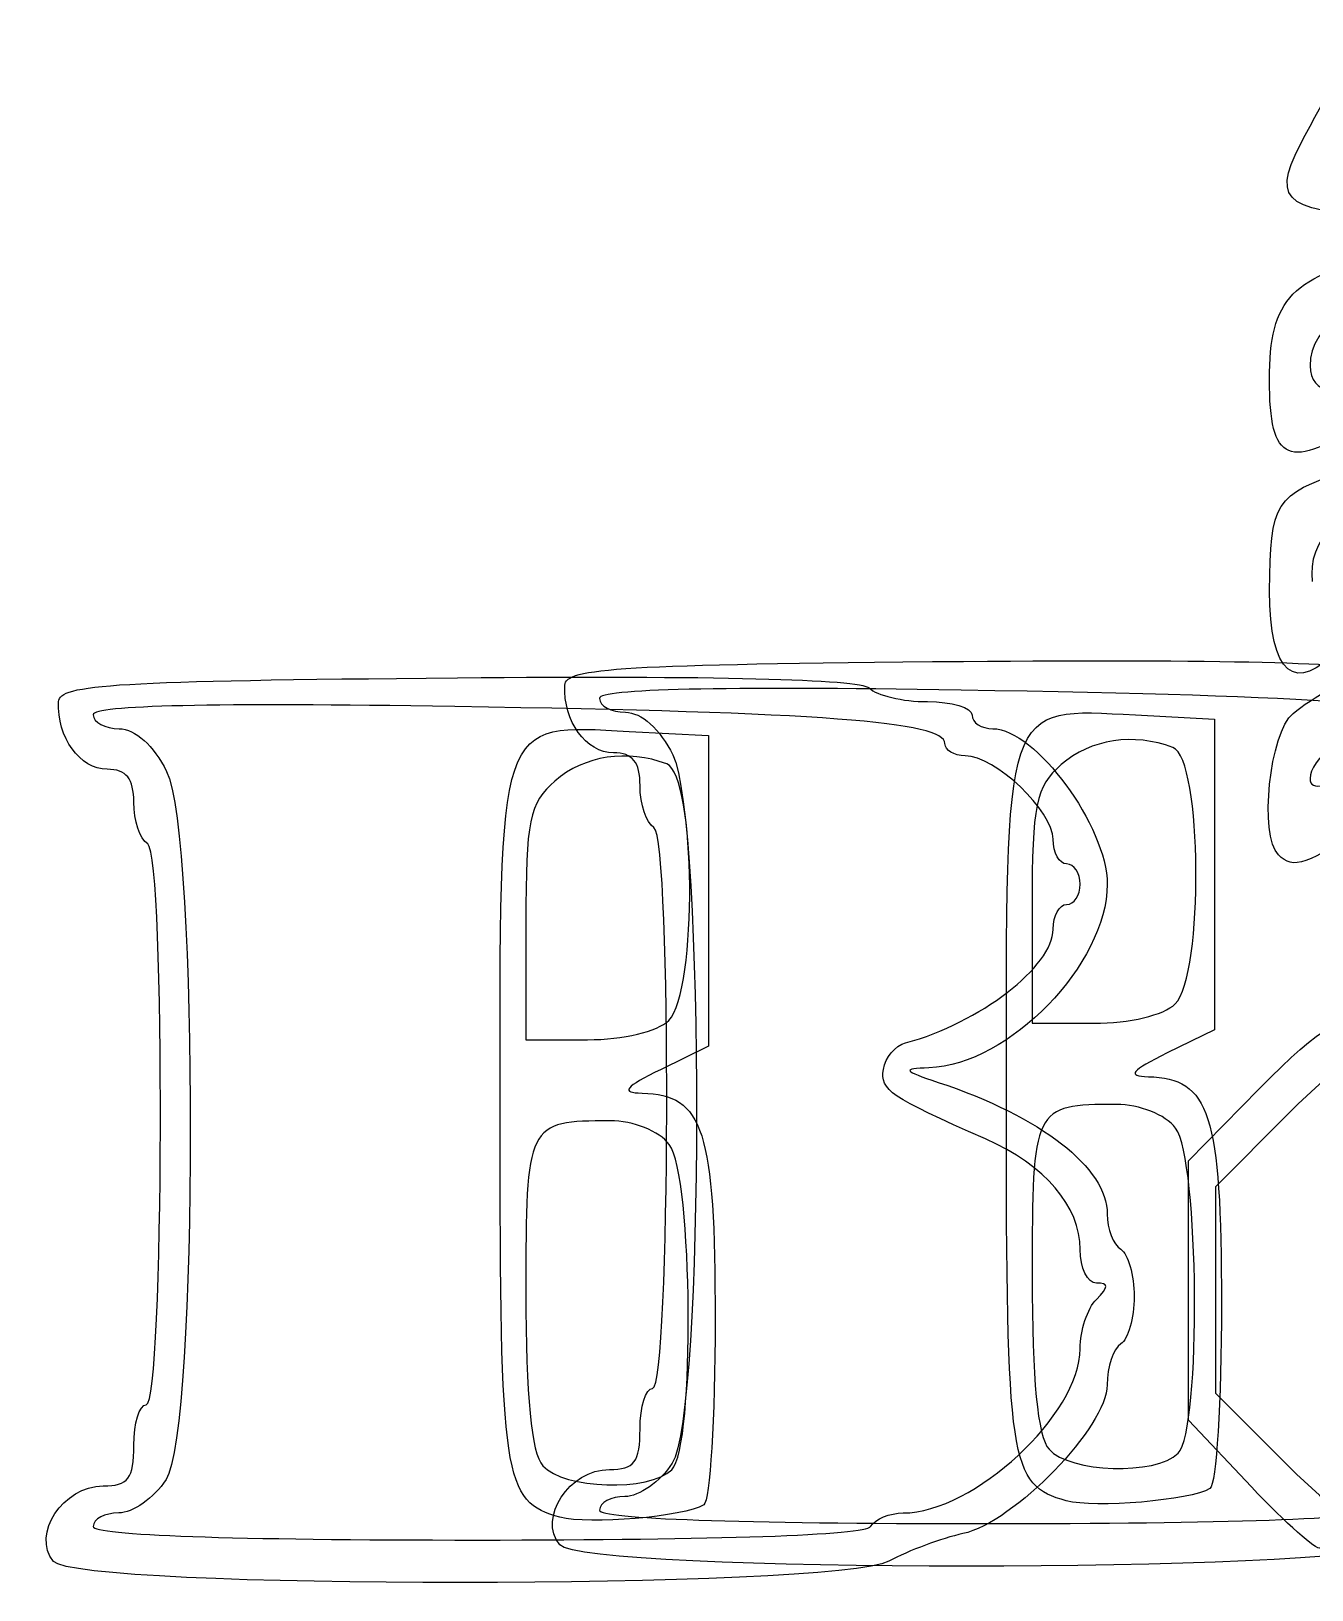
# Model space of a CAD drawing. Extents: x 2.03 to 5.39, y 7.1 to 8.91.
# Drawn here: x 2.0289 to 2.3446, y 7.8761 to 8.2604 of the extents above; entities that cross this region are included whole.
import ezdxf

# ---------------------------------------------------------------- set-up
doc = ezdxf.new("R2010")
doc.units = 0
doc.layers.add('Layer_1', color=7, linetype='CONTINUOUS')

msp = doc.modelspace()

# ---------------------------------------------------------------- linework, layer by layer
at = {"layer": 'Layer_1', "color": 7}
for p, q in [((2.301129, 8.091808), (2.32067, 8.090797)), ((2.32067, 8.090797), (2.32067, 8.052495)), ((2.176309, 8.08776), (2.19585, 8.086749)), ((2.19585, 8.086749), (2.19585, 8.048447)), ((2.336406, 8.057305), (2.336405, 8.057304)), ((2.32067, 8.052495), (2.32067, 8.014193)), ((2.19585, 8.048447), (2.19585, 8.010145)), ((2.275669, 8.044573), (2.275669, 8.015797)), ((2.150849, 8.040524), (2.150849, 8.011749)), ((2.310907, 8.020559), (2.310908, 8.020559)), ((2.186087, 8.016511), (2.186088, 8.016511)), ((2.275669, 8.015797), (2.290907, 8.015797)), ((2.150849, 8.011749), (2.166087, 8.011749)), ((2.32067, 8.014193), (2.309003, 8.008488)), ((2.19585, 8.010145), (2.184183, 8.00444)), ((2.314183, 7.981892), (2.331683, 7.999622)), ((2.338965, 7.993633), (2.320849, 7.975517)), ((2.314183, 7.949913), (2.314183, 7.981892)), ((2.320849, 7.975517), (2.320849, 7.950082)), ((2.314183, 7.917934), (2.314183, 7.949913)), ((2.320849, 7.950082), (2.320849, 7.924647)), ((2.320849, 7.924647), (2.338965, 7.906531)), ((2.329737, 7.901507), (2.314183, 7.917934)), ((2.31167, 7.909797), (2.31167, 7.909797)), ((2.18685, 7.905749), (2.18685, 7.905749)), ((2.284086, 7.898097), (2.284086, 7.898097)), ((2.159266, 7.894049), (2.159266, 7.894049)), ((2.23585, 7.891749), (2.23585, 7.891749)), ((2.15922, 7.8872), (2.15922, 7.887202)), ((2.0344, 7.883152), (2.0344, 7.883154))]:
    msp.add_line(p, q, dxfattribs=at)
for points in [[(2.341784, 8.232385), (2.34825, 8.244916), (2.354317, 8.254675), (2.359183, 8.260366)], [(2.36735, 8.215133), (2.338477, 8.215199), (2.334354, 8.217983), (2.341784, 8.232385)], [(2.334183, 8.17446), (2.334183, 8.19454), (2.339586, 8.20011), (2.364337, 8.205542)], [(2.379914, 8.199683), (2.355376, 8.195008), (2.344183, 8.188183), (2.344183, 8.177898)], [(2.344183, 8.177898), (2.344183, 8.170705), (2.352641, 8.169588), (2.355268, 8.176434)], [(2.357906, 8.164295), (2.33892, 8.151837), (2.334183, 8.153867), (2.334183, 8.17446)], [(2.334234, 8.122477), (2.334301, 8.144043), (2.335728, 8.146335), (2.352516, 8.151748)], [(2.365362, 8.146941), (2.352182, 8.144126), (2.343316, 8.134572), (2.344748, 8.12473)], [(2.351336, 8.108169), (2.340496, 8.096533), (2.334174, 8.101822), (2.334234, 8.122477)], [(2.340016, 8.092205), (2.349144, 8.099751), (2.375848, 8.111749), (2.383518, 8.111749)], [(2.160449, 8.09913), (2.160639, 8.103436), (2.174303, 8.104253), (2.258785, 8.105015)], [(2.258785, 8.105015), (2.321934, 8.105584), (2.358107, 8.104694), (2.360285, 8.102515)], [(2.395185, 8.105079), (2.37908, 8.105079), (2.344183, 8.085283), (2.344183, 8.076148)], [(2.035629, 8.095082), (2.035819, 8.099387), (2.049483, 8.100205), (2.133965, 8.100967)], [(2.133965, 8.100967), (2.197114, 8.101536), (2.233287, 8.100646), (2.235465, 8.098467)], [(2.172454, 8.082464), (2.165713, 8.082464), (2.16006, 8.090312), (2.160449, 8.09913)], [(2.25817, 8.097926), (2.198225, 8.098876), (2.169003, 8.098213), (2.169003, 8.095902)], [(2.169003, 8.095902), (2.169003, 8.094011), (2.171893, 8.092464), (2.175426, 8.092464)], [(2.235465, 8.098467), (2.237327, 8.096605), (2.2438, 8.095082), (2.24985, 8.095082)], [(2.379003, 8.088795), (2.379003, 8.094199), (2.348666, 8.096491), (2.25817, 8.097926)], [(2.269317, 7.996253), (2.26931, 8.096436), (2.268335, 8.093504), (2.301129, 8.091808)], [(2.047634, 8.078415), (2.040893, 8.078415), (2.03524, 8.086264), (2.035629, 8.095082)], [(2.13335, 8.093878), (2.073405, 8.094828), (2.044183, 8.094164), (2.044183, 8.091853)], [(2.044183, 8.091853), (2.044183, 8.089963), (2.047074, 8.088415), (2.050606, 8.088415)], [(2.254183, 8.084746), (2.254183, 8.090151), (2.223846, 8.092443), (2.13335, 8.093878)], [(2.144497, 7.992205), (2.144491, 8.092388), (2.143515, 8.089456), (2.176309, 8.08776)], [(2.175426, 8.092464), (2.179301, 8.092464), (2.183929, 8.088294), (2.187092, 8.081952)], [(2.24985, 8.095082), (2.2559, 8.095082), (2.26085, 8.093582), (2.26085, 8.091749)], [(2.336405, 8.057304), (2.331588, 8.062122), (2.334203, 8.087399), (2.340016, 8.092205)], [(2.050606, 8.088415), (2.054481, 8.088415), (2.059109, 8.084246), (2.062273, 8.077903)], [(2.26085, 8.091749), (2.26085, 8.089915), (2.263168, 8.088415), (2.266001, 8.088415)], [(2.266001, 8.088415), (2.27644, 8.088415), (2.294183, 8.064281), (2.294183, 8.050082)], [(2.259158, 8.081749), (2.256422, 8.081749), (2.254183, 8.083098), (2.254183, 8.084746)], [(2.310397, 8.083774), (2.30073, 8.087483), (2.290098, 8.085862), (2.282846, 8.079573)], [(2.185577, 8.079725), (2.17591, 8.083435), (2.165278, 8.081814), (2.158026, 8.075524)], [(2.179003, 8.074327), (2.179003, 8.080193), (2.177175, 8.082464), (2.172454, 8.082464)], [(2.187092, 8.081952), (2.19496, 8.06618), (2.194843, 7.919388), (2.186954, 7.907346)], [(2.28085, 8.061148), (2.28085, 8.068135), (2.266516, 8.081749), (2.259158, 8.081749)], [(2.310908, 8.020559), (2.318074, 8.027726), (2.317644, 8.080993), (2.310397, 8.083774)], [(2.054183, 8.070279), (2.054183, 8.076145), (2.052355, 8.078415), (2.047634, 8.078415)], [(2.062273, 8.077903), (2.070141, 8.062132), (2.070023, 7.91534), (2.062134, 7.903298)], [(2.186088, 8.016511), (2.193255, 8.023677), (2.192824, 8.076944), (2.185577, 8.079725)], [(2.282846, 8.079573), (2.276534, 8.074098), (2.275669, 8.069881), (2.275669, 8.044573)], [(2.344183, 8.076148), (2.344183, 8.072825), (2.348484, 8.073872), (2.35999, 8.079998)], [(2.158026, 8.075524), (2.151714, 8.07005), (2.150849, 8.065832), (2.150849, 8.040524)], [(2.182439, 8.064067), (2.180549, 8.065235), (2.179003, 8.069852), (2.179003, 8.074327)], [(2.057619, 8.060019), (2.055729, 8.061187), (2.054183, 8.065804), (2.054183, 8.070279)], [(2.358867, 8.065218), (2.343257, 8.054683), (2.34013, 8.053582), (2.336406, 8.057305)], [(2.182095, 7.925797), (2.186503, 7.925797), (2.186841, 8.061347), (2.182439, 8.064067)], [(2.284183, 8.055082), (2.28235, 8.055082), (2.28085, 8.057812), (2.28085, 8.061148)], [(2.057275, 7.921749), (2.061683, 7.921749), (2.062021, 8.057298), (2.057619, 8.060019)], [(2.287517, 8.050082), (2.287517, 8.052832), (2.286017, 8.055082), (2.284183, 8.055082)], [(2.294183, 8.050082), (2.294183, 8.030465), (2.269935, 8.005491), (2.250236, 8.004819)], [(2.284183, 8.045082), (2.286017, 8.045082), (2.287517, 8.047332), (2.287517, 8.050082)], [(2.28085, 8.038996), (2.28085, 8.042344), (2.28235, 8.045082), (2.284183, 8.045082)], [(2.244475, 8.010978), (2.262719, 8.015852), (2.28085, 8.029817), (2.28085, 8.038996)], [(2.290907, 8.015797), (2.299669, 8.015797), (2.308169, 8.017821), (2.310907, 8.020559)], [(2.331683, 7.999622), (2.347777, 8.015928), (2.350751, 8.017535), (2.368693, 8.01962)], [(2.166087, 8.011749), (2.174849, 8.011749), (2.183349, 8.013773), (2.186087, 8.016511)], [(2.365363, 8.011749), (2.359781, 8.011749), (2.351176, 8.005844), (2.338965, 7.993633)], [(2.238991, 8.004444), (2.239417, 8.007346), (2.241885, 8.010287), (2.244475, 8.010978)], [(2.309003, 8.008488), (2.300005, 8.004088), (2.298934, 8.002747), (2.30432, 8.002623)], [(2.184183, 8.00444), (2.175185, 8.00004), (2.174114, 7.998699), (2.1795, 7.998575)], [(2.264183, 7.987283), (2.240507, 7.997725), (2.238233, 7.999275), (2.238991, 8.004444)], [(2.250236, 8.004819), (2.243505, 8.00459), (2.243797, 8.004131), (2.252517, 8.001242)], [(2.252517, 8.001242), (2.277994, 7.992799), (2.294183, 7.98018), (2.294183, 7.968764)], [(2.30432, 8.002623), (2.319522, 8.002275), (2.322337, 7.993516), (2.322337, 7.946564)], [(2.1795, 7.998575), (2.194702, 7.998226), (2.197517, 7.989468), (2.197517, 7.942516)], [(2.284086, 7.898097), (2.270072, 7.901952), (2.269322, 7.906935), (2.269317, 7.996253)], [(2.296409, 7.995797), (2.275917, 7.995797), (2.27567, 7.995295), (2.27567, 7.953633)], [(2.31103, 7.989964), (2.308511, 7.993282), (2.302207, 7.995797), (2.296409, 7.995797)], [(2.159266, 7.894049), (2.145252, 7.897904), (2.144502, 7.902887), (2.144497, 7.992205)], [(2.171589, 7.991749), (2.151097, 7.991749), (2.15085, 7.991247), (2.15085, 7.949585)], [(2.18621, 7.985915), (2.183691, 7.989234), (2.177387, 7.991749), (2.171589, 7.991749)], [(2.31167, 7.909797), (2.317431, 7.915558), (2.316899, 7.982232), (2.31103, 7.989964)], [(2.18685, 7.905749), (2.192611, 7.91151), (2.192079, 7.978184), (2.18621, 7.985915)], [(2.287517, 7.960044), (2.287517, 7.970723), (2.278886, 7.980798), (2.264183, 7.987283)], [(2.294183, 7.968764), (2.294183, 7.965122), (2.295683, 7.961215), (2.297517, 7.960082)], [(2.291517, 7.951749), (2.289317, 7.951749), (2.287517, 7.955482), (2.287517, 7.960044)], [(2.297517, 7.960082), (2.29935, 7.958949), (2.30085, 7.953699), (2.30085, 7.948415)], [(2.27567, 7.953633), (2.27567, 7.927885), (2.277022, 7.91398), (2.279837, 7.910783)], [(2.291517, 7.947749), (2.294628, 7.95086), (2.294628, 7.951749), (2.291517, 7.951749)], [(2.15085, 7.949585), (2.15085, 7.923837), (2.152202, 7.909932), (2.155017, 7.906735)], [(2.287517, 7.935563), (2.287517, 7.940065), (2.289317, 7.945549), (2.291517, 7.947749)], [(2.30085, 7.948415), (2.30085, 7.943132), (2.29935, 7.937882), (2.297517, 7.936749)], [(2.322337, 7.946564), (2.322337, 7.922525), (2.321069, 7.902073), (2.319519, 7.901115)], [(2.197517, 7.942516), (2.197517, 7.918477), (2.196249, 7.898025), (2.194699, 7.897067)], [(2.243868, 7.895082), (2.26126, 7.895082), (2.287517, 7.919434), (2.287517, 7.935563)], [(2.297517, 7.936749), (2.295683, 7.935616), (2.294183, 7.931088), (2.294183, 7.926687)], [(2.294183, 7.926687), (2.294183, 7.916403), (2.271183, 7.892679), (2.258607, 7.889991)], [(2.179003, 7.915797), (2.179003, 7.921297), (2.180394, 7.925797), (2.182095, 7.925797)], [(2.054183, 7.911749), (2.054183, 7.917249), (2.055575, 7.921749), (2.057275, 7.921749)], [(2.171472, 7.905797), (2.177618, 7.905797), (2.179003, 7.907636), (2.179003, 7.915797)], [(2.046652, 7.901749), (2.052798, 7.901749), (2.054183, 7.903588), (2.054183, 7.911749)], [(2.279837, 7.910783), (2.284946, 7.904979), (2.306194, 7.904321), (2.31167, 7.909797)], [(2.15922, 7.887202), (2.153706, 7.893847), (2.161579, 7.905797), (2.171472, 7.905797)], [(2.155017, 7.906735), (2.160126, 7.900931), (2.181375, 7.900273), (2.18685, 7.905749)], [(2.186954, 7.907346), (2.183993, 7.902827), (2.178743, 7.89913), (2.175287, 7.89913)], [(2.338965, 7.906531), (2.348929, 7.896568), (2.360091, 7.888415), (2.363769, 7.888415)], [(2.0344, 7.883154), (2.028886, 7.889799), (2.036759, 7.901749), (2.046652, 7.901749)], [(2.062134, 7.903298), (2.059173, 7.898779), (2.053923, 7.895082), (2.050467, 7.895082)], [(2.319519, 7.901115), (2.314791, 7.898193), (2.291078, 7.896173), (2.284086, 7.898097)], [(2.346682, 7.886469), (2.345917, 7.885705), (2.338292, 7.892471), (2.329737, 7.901507)], [(2.194699, 7.897067), (2.189971, 7.894145), (2.166259, 7.892125), (2.159266, 7.894049)], [(2.175287, 7.89913), (2.171831, 7.89913), (2.169004, 7.89763), (2.169004, 7.895797)], [(2.050467, 7.895082), (2.047011, 7.895082), (2.044184, 7.893582), (2.044184, 7.891749)], [(2.169004, 7.895797), (2.169004, 7.893653), (2.202827, 7.892464), (2.263807, 7.892464)], [(2.23585, 7.891749), (2.236983, 7.893582), (2.240591, 7.895082), (2.243868, 7.895082)], [(2.263807, 7.892464), (2.323413, 7.892464), (2.359375, 7.893701), (2.36067, 7.895797)], [(2.044184, 7.891749), (2.044184, 7.889605), (2.078007, 7.888415), (2.138987, 7.888415)], [(2.138987, 7.888415), (2.198594, 7.888415), (2.234555, 7.889653), (2.23585, 7.891749)], [(2.258607, 7.889991), (2.253424, 7.888883), (2.245202, 7.885826), (2.240336, 7.883196)], [(2.365155, 7.887244), (2.352164, 7.880225), (2.165042, 7.880187), (2.15922, 7.8872)], [(2.240336, 7.883196), (2.227345, 7.876177), (2.040222, 7.876139), (2.0344, 7.883152)]]:
    msp.add_open_spline(points, degree=3, dxfattribs=at)

doc.saveas('drawing.dxf')
